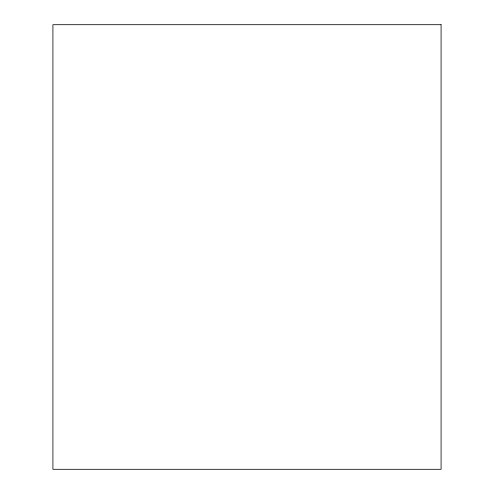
<?xml version="1.0" encoding="UTF-8"?>
<svg xmlns="http://www.w3.org/2000/svg" width="494" height="494" viewBox="0 0 494 494"><rect width="100%" height="100%" fill="white"/><g stroke="black" fill="none" stroke-linecap="round" stroke-linejoin="round"><path stroke-width="0.74" d="M441.08 24.7L52.92 24.7L52.92 469.3L441.08 469.3L441.08 24.7"/></g></svg>
